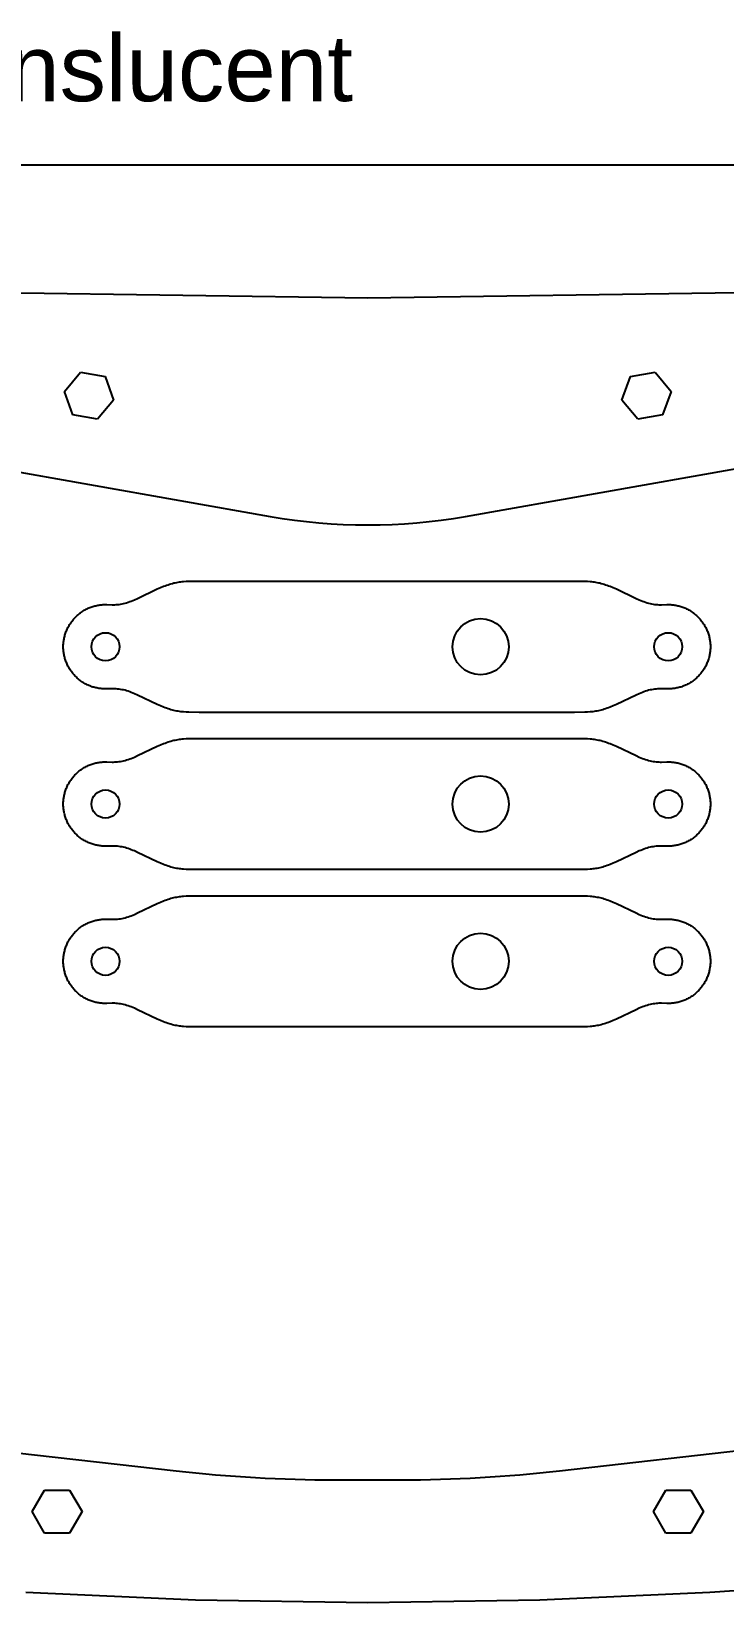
# Model space of a CAD drawing. Extents: x -770 to 754, y -86 to 233.
# Drawn here: x -43.6 to 30.2, y 65.2 to 232.8 of the extents above; entities that cross this region are included whole.
import ezdxf

# ---------------------------------------------------------------- set-up
doc = ezdxf.new("R2010")
doc.units = 0
for name, color, linetype in [('2D_ACR_PLOT$CUT1', 4, 'CONTINUOUS'), ('2D_ACR_PLOT$CUT2', 3, 'CONTINUOUS'), ('2D_ACR_PLOT$NOPRINT', 200, 'CONTINUOUS')]:
    doc.layers.add(name, color=color, linetype=linetype)
doc.styles.add('ARIAL_REGULAR', font='arial.ttf')

msp = doc.modelspace()

# ---------------------------------------------------------------- linework, layer by layer
at = {"layer": '2D_ACR_PLOT$CUT1'}
for p, q in [((-40.07, 194.38), (-38.36, 196.42)), ((-38.36, 196.42), (-35.74, 195.96)), ((20.29, 195.96), (22.91, 196.42)), ((22.91, 196.42), (24.62, 194.38)), ((-35.74, 195.96), (-34.83, 193.46)), ((19.38, 193.46), (20.29, 195.96)), ((-39.16, 191.88), (-40.07, 194.38)), ((-34.83, 193.46), (-36.54, 191.42)), ((21.09, 191.42), (19.38, 193.46)), ((24.62, 194.38), (23.71, 191.88)), ((-36.54, 191.42), (-39.16, 191.88)), ((23.71, 191.88), (21.09, 191.42)), ((-43.52, 74.87), (-42.18, 77.17)), ((-42.18, 77.17), (-39.52, 77.17)), ((-39.52, 77.17), (-38.19, 74.87)), ((22.74, 74.87), (24.07, 77.17)), ((24.07, 77.17), (26.74, 77.17)), ((26.74, 77.17), (28.07, 74.87)), ((-42.18, 72.56), (-43.52, 74.87)), ((-38.19, 74.87), (-39.52, 72.56)), ((24.07, 72.56), (22.74, 74.87)), ((28.07, 74.87), (26.74, 72.56)), ((-39.52, 72.56), (-42.18, 72.56)), ((26.74, 72.56), (24.07, 72.56))]:
    msp.add_line(p, q, dxfattribs=at)
for centre, radius in [((4.31, 167.14), 3), ((-35.69, 167.14), 1.5), ((24.31, 167.14), 1.5), ((4.31, 150.36), 3), ((-35.69, 150.36), 1.5), ((24.31, 150.36), 1.5), ((4.31, 133.58), 3), ((-35.69, 133.58), 1.5), ((24.31, 133.58), 1.5)]:
    msp.add_circle(centre, radius, dxfattribs=at)
at = {"layer": '2D_ACR_PLOT$CUT2'}
for p, q in [((-7.72, 204.33), (-47.22, 204.89)), ((31.77, 204.89), (-7.72, 204.33)), ((-47.07, 186.14), (-18.14, 181.04)), ((2.69, 181.04), (31.62, 186.14)), ((-32.26, 172.3), (-30.17, 173.3)), ((-30.17, 173.3), (-29.83, 173.45)), ((-29.83, 173.45), (-29.5, 173.59)), ((-29.5, 173.59), (-29.34, 173.65)), ((-29.34, 173.65), (-29.18, 173.71)), ((-29.18, 173.71), (-29.02, 173.76)), ((-29.02, 173.76), (-28.86, 173.81)), ((-28.86, 173.81), (-28.71, 173.86)), ((-28.71, 173.86), (-28.55, 173.9)), ((-28.55, 173.9), (-28.4, 173.94)), ((-28.4, 173.94), (-28.25, 173.97)), ((-28.25, 173.97), (-28.1, 174)), ((-28.1, 174), (-27.95, 174.03)), ((-27.95, 174.03), (-27.8, 174.05)), ((-27.8, 174.05), (-27.66, 174.07)), ((-27.66, 174.07), (-27.51, 174.09)), ((-27.51, 174.09), (-27.37, 174.1)), ((-27.37, 174.1), (-27.08, 174.12)), ((-27.08, 174.12), (-26.8, 174.13)), ((-26.8, 174.13), (-25.69, 174.14)), ((-25.69, 174.14), (14.31, 174.14)), ((14.31, 174.14), (15.42, 174.13)), ((15.42, 174.13), (15.7, 174.12)), ((15.7, 174.12), (15.99, 174.1)), ((15.99, 174.1), (16.13, 174.09)), ((16.13, 174.09), (16.28, 174.07)), ((16.28, 174.07), (16.42, 174.05)), ((16.42, 174.05), (16.57, 174.03)), ((16.57, 174.03), (16.72, 174)), ((16.72, 174), (16.87, 173.97)), ((16.87, 173.97), (17.02, 173.94)), ((17.02, 173.94), (17.17, 173.9)), ((17.17, 173.9), (17.33, 173.86)), ((17.33, 173.86), (17.48, 173.81)), ((17.48, 173.81), (17.64, 173.76)), ((17.64, 173.76), (17.8, 173.71)), ((17.8, 173.71), (17.96, 173.65)), ((17.96, 173.65), (18.12, 173.59)), ((18.12, 173.59), (18.45, 173.45)), ((18.45, 173.45), (18.79, 173.3)), ((18.79, 173.3), (20.88, 172.3)), ((-38.15, 170.91), (-38.06, 170.97)), ((-38.06, 170.97), (-37.96, 171.03)), ((-37.96, 171.03), (-37.86, 171.08)), ((-37.86, 171.08), (-37.76, 171.14)), ((-37.76, 171.14), (-37.66, 171.19)), ((-37.66, 171.19), (-37.55, 171.24)), ((-37.55, 171.24), (-37.45, 171.28)), ((-37.45, 171.28), (-37.35, 171.32)), ((-37.35, 171.32), (-37.24, 171.36)), ((-37.24, 171.36), (-37.14, 171.4)), ((-37.14, 171.4), (-37.03, 171.43)), ((-37.03, 171.43), (-36.93, 171.47)), ((-36.93, 171.47), (-36.82, 171.49)), ((-36.82, 171.49), (-36.72, 171.52)), ((-36.72, 171.52), (-36.61, 171.54)), ((-36.61, 171.54), (-36.51, 171.56)), ((-36.51, 171.56), (-36.4, 171.58)), ((-36.4, 171.58), (-36.3, 171.6)), ((-36.3, 171.6), (-36.2, 171.61)), ((-36.2, 171.61), (-36.09, 171.62)), ((-36.09, 171.62), (-35.99, 171.63)), ((-35.99, 171.63), (-35.89, 171.63)), ((-35.89, 171.63), (-35.79, 171.64)), ((-35.79, 171.64), (-35.69, 171.64)), ((-35.69, 171.64), (-35.55, 171.64)), ((-35.55, 171.64), (-34.99, 171.62)), ((-34.99, 171.62), (-34.84, 171.62)), ((-34.84, 171.62), (-34.7, 171.62)), ((-34.7, 171.62), (-34.55, 171.63)), ((-34.55, 171.63), (-34.4, 171.65)), ((-34.4, 171.65), (-34.25, 171.66)), ((-34.25, 171.66), (-34.09, 171.69)), ((-34.09, 171.69), (-33.93, 171.72)), ((-33.93, 171.72), (-33.77, 171.75)), ((-33.77, 171.75), (-33.61, 171.79)), ((-33.61, 171.79), (-33.45, 171.84)), ((-33.45, 171.84), (-33.28, 171.89)), ((-33.28, 171.89), (-33.11, 171.95)), ((-33.11, 171.95), (-32.95, 172.01)), ((-32.95, 172.01), (-32.77, 172.08)), ((-32.77, 172.08), (-32.6, 172.15)), ((-32.6, 172.15), (-32.26, 172.3)), ((20.88, 172.3), (21.22, 172.15)), ((21.22, 172.15), (21.39, 172.08)), ((21.39, 172.08), (21.57, 172.01)), ((21.57, 172.01), (21.73, 171.95)), ((21.73, 171.95), (21.9, 171.89)), ((21.9, 171.89), (22.07, 171.84)), ((22.07, 171.84), (22.23, 171.79)), ((22.23, 171.79), (22.39, 171.75)), ((22.39, 171.75), (22.55, 171.72)), ((22.55, 171.72), (22.71, 171.69)), ((22.71, 171.69), (22.87, 171.66)), ((22.87, 171.66), (23.02, 171.65)), ((23.02, 171.65), (23.17, 171.63)), ((23.17, 171.63), (23.32, 171.62)), ((23.32, 171.62), (23.46, 171.62)), ((23.46, 171.62), (23.61, 171.62)), ((23.61, 171.62), (24.17, 171.64)), ((24.17, 171.64), (24.31, 171.64)), ((24.31, 171.64), (24.41, 171.64)), ((24.41, 171.64), (24.51, 171.63)), ((24.51, 171.63), (24.61, 171.63)), ((24.61, 171.63), (24.71, 171.62)), ((24.71, 171.62), (24.82, 171.61)), ((24.82, 171.61), (24.92, 171.6)), ((24.92, 171.6), (25.02, 171.58)), ((25.02, 171.58), (25.13, 171.56)), ((25.13, 171.56), (25.23, 171.54)), ((25.23, 171.54), (25.34, 171.52)), ((25.34, 171.52), (25.44, 171.49)), ((25.44, 171.49), (25.55, 171.47)), ((25.55, 171.47), (25.65, 171.43)), ((25.65, 171.43), (25.76, 171.4)), ((25.76, 171.4), (25.86, 171.36)), ((25.86, 171.36), (25.97, 171.32)), ((25.97, 171.32), (26.07, 171.28)), ((26.07, 171.28), (26.17, 171.24)), ((26.17, 171.24), (26.28, 171.19)), ((26.28, 171.19), (26.38, 171.14)), ((26.38, 171.14), (26.48, 171.08)), ((26.48, 171.08), (26.58, 171.03)), ((26.58, 171.03), (26.68, 170.97)), ((26.68, 170.97), (26.77, 170.91)), ((-39.69, 169.21), (-39.63, 169.31)), ((-39.63, 169.31), (-39.58, 169.41)), ((-39.58, 169.41), (-39.52, 169.5)), ((-39.52, 169.5), (-39.46, 169.6)), ((-39.46, 169.6), (-39.39, 169.7)), ((-39.39, 169.7), (-39.33, 169.79)), ((-39.33, 169.79), (-39.26, 169.88)), ((-39.26, 169.88), (-39.18, 169.98)), ((-39.18, 169.98), (-39.11, 170.07)), ((-39.11, 170.07), (-39.03, 170.15)), ((-39.03, 170.15), (-38.95, 170.24)), ((-38.95, 170.24), (-38.87, 170.32)), ((-38.87, 170.32), (-38.79, 170.4)), ((-38.79, 170.4), (-38.7, 170.48)), ((-38.7, 170.48), (-38.62, 170.56)), ((-38.62, 170.56), (-38.53, 170.63)), ((-38.53, 170.63), (-38.44, 170.71)), ((-38.44, 170.71), (-38.34, 170.77)), ((-38.34, 170.77), (-38.25, 170.84)), ((-38.25, 170.84), (-38.15, 170.91)), ((26.77, 170.91), (26.87, 170.84)), ((26.87, 170.84), (26.96, 170.77)), ((26.96, 170.77), (27.06, 170.71)), ((27.06, 170.71), (27.15, 170.63)), ((27.15, 170.63), (27.24, 170.56)), ((27.24, 170.56), (27.32, 170.48)), ((27.32, 170.48), (27.41, 170.4)), ((27.41, 170.4), (27.49, 170.32)), ((27.49, 170.32), (27.57, 170.24)), ((27.57, 170.24), (27.65, 170.15)), ((27.65, 170.15), (27.73, 170.07)), ((27.73, 170.07), (27.8, 169.98)), ((27.8, 169.98), (27.88, 169.88)), ((27.88, 169.88), (27.95, 169.79)), ((27.95, 169.79), (28.01, 169.7)), ((28.01, 169.7), (28.08, 169.6)), ((28.08, 169.6), (28.14, 169.5)), ((28.14, 169.5), (28.2, 169.41)), ((28.2, 169.41), (28.25, 169.31)), ((28.25, 169.31), (28.31, 169.21)), ((-40.17, 167.54), (-40.16, 167.65)), ((-40.16, 167.65), (-40.15, 167.75)), ((-40.15, 167.75), (-40.13, 167.85)), ((-40.13, 167.85), (-40.11, 167.96)), ((-40.11, 167.96), (-40.09, 168.06)), ((-40.09, 168.06), (-40.07, 168.17)), ((-40.07, 168.17), (-40.04, 168.27)), ((-40.04, 168.27), (-40.02, 168.38)), ((-40.02, 168.38), (-39.98, 168.48)), ((-39.98, 168.48), (-39.95, 168.59)), ((-39.95, 168.59), (-39.91, 168.69)), ((-39.91, 168.69), (-39.87, 168.8)), ((-39.87, 168.8), (-39.83, 168.9)), ((-39.83, 168.9), (-39.79, 169)), ((-39.79, 169), (-39.74, 169.1)), ((-39.74, 169.1), (-39.69, 169.21)), ((28.31, 169.21), (28.36, 169.1)), ((28.36, 169.1), (28.41, 169)), ((28.41, 169), (28.45, 168.9)), ((28.45, 168.9), (28.49, 168.8)), ((28.49, 168.8), (28.53, 168.69)), ((28.53, 168.69), (28.57, 168.59)), ((28.57, 168.59), (28.6, 168.48)), ((28.6, 168.48), (28.64, 168.38)), ((28.64, 168.38), (28.67, 168.27)), ((28.67, 168.27), (28.69, 168.17)), ((28.69, 168.17), (28.71, 168.06)), ((28.71, 168.06), (28.73, 167.96)), ((28.73, 167.96), (28.75, 167.85)), ((28.75, 167.85), (28.77, 167.75)), ((28.77, 167.75), (28.78, 167.65)), ((28.78, 167.65), (28.79, 167.54)), ((-40.19, 167.34), (-40.18, 167.44)), ((-40.19, 167.24), (-40.19, 167.34)), ((-40.19, 167.14), (-40.19, 167.24)), ((-40.19, 167.04), (-40.19, 167.14)), ((-40.19, 166.94), (-40.19, 167.04)), ((-40.18, 166.84), (-40.19, 166.94)), ((-40.18, 167.44), (-40.17, 167.54)), ((-40.17, 166.74), (-40.18, 166.84)), ((-40.16, 166.63), (-40.17, 166.74)), ((-40.15, 166.53), (-40.16, 166.63)), ((-40.13, 166.42), (-40.15, 166.53)), ((-40.11, 166.32), (-40.13, 166.42)), ((-40.09, 166.22), (-40.11, 166.32)), ((-40.07, 166.11), (-40.09, 166.22)), ((-40.04, 166.01), (-40.07, 166.11)), ((-40.02, 165.9), (-40.04, 166.01)), ((28.67, 166.01), (28.64, 165.9)), ((28.69, 166.11), (28.67, 166.01)), ((28.71, 166.22), (28.69, 166.11)), ((28.73, 166.32), (28.71, 166.22)), ((28.75, 166.42), (28.73, 166.32)), ((28.77, 166.53), (28.75, 166.42)), ((28.78, 166.63), (28.77, 166.53)), ((28.79, 166.74), (28.78, 166.63)), ((28.79, 167.54), (28.8, 167.44)), ((28.8, 166.84), (28.79, 166.74)), ((28.8, 167.44), (28.81, 167.34)), ((28.81, 166.94), (28.8, 166.84)), ((28.81, 167.34), (28.81, 167.24)), ((28.81, 167.24), (28.81, 167.14)), ((28.81, 167.14), (28.81, 167.04)), ((28.81, 167.04), (28.81, 166.94)), ((-39.98, 165.8), (-40.02, 165.9)), ((-39.95, 165.69), (-39.98, 165.8)), ((-39.91, 165.59), (-39.95, 165.69)), ((-39.87, 165.48), (-39.91, 165.59)), ((-39.83, 165.38), (-39.87, 165.48)), ((-39.79, 165.28), (-39.83, 165.38)), ((-39.74, 165.17), (-39.79, 165.28)), ((-39.69, 165.07), (-39.74, 165.17)), ((-39.63, 164.97), (-39.69, 165.07)), ((-39.58, 164.87), (-39.63, 164.97)), ((-39.52, 164.77), (-39.58, 164.87)), ((-39.46, 164.68), (-39.52, 164.77)), ((-39.39, 164.58), (-39.46, 164.68)), ((-39.33, 164.49), (-39.39, 164.58)), ((-39.26, 164.39), (-39.33, 164.49)), ((-39.18, 164.3), (-39.26, 164.39)), ((-39.11, 164.21), (-39.18, 164.3)), ((27.8, 164.3), (27.73, 164.21)), ((27.88, 164.39), (27.8, 164.3)), ((27.95, 164.49), (27.88, 164.39)), ((28.01, 164.58), (27.95, 164.49)), ((28.08, 164.68), (28.01, 164.58)), ((28.14, 164.77), (28.08, 164.68)), ((28.2, 164.87), (28.14, 164.77)), ((28.25, 164.97), (28.2, 164.87)), ((28.31, 165.07), (28.25, 164.97)), ((28.36, 165.17), (28.31, 165.07)), ((28.41, 165.28), (28.36, 165.17)), ((28.45, 165.38), (28.41, 165.28)), ((28.49, 165.48), (28.45, 165.38)), ((28.53, 165.59), (28.49, 165.48)), ((28.57, 165.69), (28.53, 165.59)), ((28.6, 165.8), (28.57, 165.69)), ((28.64, 165.9), (28.6, 165.8)), ((-39.03, 164.13), (-39.11, 164.21)), ((-38.95, 164.04), (-39.03, 164.13)), ((-38.87, 163.96), (-38.95, 164.04)), ((-38.79, 163.88), (-38.87, 163.96)), ((-38.7, 163.8), (-38.79, 163.88)), ((-38.62, 163.72), (-38.7, 163.8)), ((-38.53, 163.65), (-38.62, 163.72)), ((-38.44, 163.57), (-38.53, 163.65)), ((-38.34, 163.5), (-38.44, 163.57)), ((-38.25, 163.44), (-38.34, 163.5)), ((-38.15, 163.37), (-38.25, 163.44)), ((-38.06, 163.31), (-38.15, 163.37)), ((-37.96, 163.25), (-38.06, 163.31)), ((-37.86, 163.2), (-37.96, 163.25)), ((-37.76, 163.14), (-37.86, 163.2)), ((-37.66, 163.09), (-37.76, 163.14)), ((-37.55, 163.04), (-37.66, 163.09)), ((-37.45, 163), (-37.55, 163.04)), ((-37.35, 162.96), (-37.45, 163)), ((-37.24, 162.92), (-37.35, 162.96)), ((-37.14, 162.88), (-37.24, 162.92)), ((-37.03, 162.84), (-37.14, 162.88)), ((-36.93, 162.81), (-37.03, 162.84)), ((-36.82, 162.78), (-36.93, 162.81)), ((-36.72, 162.76), (-36.82, 162.78)), ((-36.61, 162.74), (-36.72, 162.76)), ((-36.51, 162.71), (-36.61, 162.74)), ((-36.4, 162.7), (-36.51, 162.71)), ((-36.3, 162.68), (-36.4, 162.7)), ((-36.2, 162.67), (-36.3, 162.68)), ((-36.09, 162.66), (-36.2, 162.67)), ((-35.99, 162.65), (-36.09, 162.66)), ((-35.89, 162.64), (-35.99, 162.65)), ((-35.79, 162.64), (-35.89, 162.64)), ((-35.69, 162.64), (-35.79, 162.64)), ((-35.55, 162.64), (-35.69, 162.64)), ((-34.99, 162.66), (-35.55, 162.64)), ((-34.84, 162.66), (-34.99, 162.66)), ((-34.7, 162.65), (-34.84, 162.66)), ((-34.55, 162.65), (-34.7, 162.65)), ((-34.4, 162.63), (-34.55, 162.65)), ((-34.25, 162.62), (-34.4, 162.63)), ((-34.09, 162.59), (-34.25, 162.62)), ((-33.93, 162.56), (-34.09, 162.59)), ((22.71, 162.59), (22.55, 162.56)), ((22.87, 162.62), (22.71, 162.59)), ((23.02, 162.63), (22.87, 162.62)), ((23.17, 162.65), (23.02, 162.63)), ((23.32, 162.65), (23.17, 162.65)), ((23.46, 162.66), (23.32, 162.65)), ((23.61, 162.66), (23.46, 162.66)), ((24.17, 162.64), (23.61, 162.66)), ((24.31, 162.64), (24.17, 162.64)), ((24.41, 162.64), (24.31, 162.64)), ((24.51, 162.64), (24.41, 162.64)), ((24.61, 162.65), (24.51, 162.64)), ((24.71, 162.66), (24.61, 162.65)), ((24.82, 162.67), (24.71, 162.66)), ((24.92, 162.68), (24.82, 162.67)), ((25.02, 162.7), (24.92, 162.68)), ((25.13, 162.71), (25.02, 162.7)), ((25.23, 162.74), (25.13, 162.71)), ((25.34, 162.76), (25.23, 162.74)), ((25.44, 162.78), (25.34, 162.76)), ((25.55, 162.81), (25.44, 162.78)), ((25.65, 162.84), (25.55, 162.81)), ((25.76, 162.88), (25.65, 162.84)), ((25.86, 162.92), (25.76, 162.88)), ((25.97, 162.96), (25.86, 162.92)), ((26.07, 163), (25.97, 162.96)), ((26.17, 163.04), (26.07, 163)), ((26.28, 163.09), (26.17, 163.04)), ((26.38, 163.14), (26.28, 163.09)), ((26.48, 163.2), (26.38, 163.14)), ((26.58, 163.25), (26.48, 163.2)), ((26.68, 163.31), (26.58, 163.25)), ((26.77, 163.37), (26.68, 163.31)), ((26.87, 163.44), (26.77, 163.37)), ((26.96, 163.5), (26.87, 163.44)), ((27.06, 163.57), (26.96, 163.5)), ((27.15, 163.65), (27.06, 163.57)), ((27.24, 163.72), (27.15, 163.65)), ((27.32, 163.8), (27.24, 163.72)), ((27.41, 163.88), (27.32, 163.8)), ((27.49, 163.96), (27.41, 163.88)), ((27.57, 164.04), (27.49, 163.96)), ((27.65, 164.13), (27.57, 164.04)), ((27.73, 164.21), (27.65, 164.13)), ((-33.77, 162.53), (-33.93, 162.56)), ((-33.61, 162.49), (-33.77, 162.53)), ((-33.45, 162.44), (-33.61, 162.49)), ((-33.28, 162.39), (-33.45, 162.44)), ((-33.11, 162.33), (-33.28, 162.39)), ((-32.95, 162.27), (-33.11, 162.33)), ((-32.77, 162.2), (-32.95, 162.27)), ((-32.6, 162.13), (-32.77, 162.2)), ((-32.26, 161.98), (-32.6, 162.13)), ((-30.17, 160.98), (-32.26, 161.98)), ((-29.83, 160.83), (-30.17, 160.98)), ((18.79, 160.98), (18.45, 160.83)), ((20.88, 161.98), (18.79, 160.98)), ((21.22, 162.13), (20.88, 161.98)), ((21.39, 162.2), (21.22, 162.13)), ((21.57, 162.27), (21.39, 162.2)), ((21.73, 162.33), (21.57, 162.27)), ((21.9, 162.39), (21.73, 162.33)), ((22.07, 162.44), (21.9, 162.39)), ((22.23, 162.49), (22.07, 162.44)), ((22.39, 162.53), (22.23, 162.49)), ((22.55, 162.56), (22.39, 162.53)), ((-29.5, 160.69), (-29.83, 160.83)), ((-29.34, 160.63), (-29.5, 160.69)), ((-29.18, 160.57), (-29.34, 160.63)), ((-29.02, 160.52), (-29.18, 160.57)), ((-28.86, 160.47), (-29.02, 160.52)), ((-28.71, 160.42), (-28.86, 160.47)), ((-28.55, 160.38), (-28.71, 160.42)), ((-28.4, 160.34), (-28.55, 160.38)), ((-28.25, 160.31), (-28.4, 160.34)), ((-28.1, 160.28), (-28.25, 160.31)), ((-27.95, 160.25), (-28.1, 160.28)), ((-27.8, 160.23), (-27.95, 160.25)), ((-27.66, 160.21), (-27.8, 160.23)), ((-27.51, 160.19), (-27.66, 160.21)), ((-27.37, 160.18), (-27.51, 160.19)), ((-27.08, 160.16), (-27.37, 160.18)), ((-26.8, 160.15), (-27.08, 160.16)), ((-25.69, 160.14), (-26.8, 160.15)), ((14.31, 160.14), (-25.69, 160.14)), ((15.42, 160.15), (14.31, 160.14)), ((15.7, 160.16), (15.42, 160.15)), ((15.99, 160.18), (15.7, 160.16)), ((16.13, 160.19), (15.99, 160.18)), ((16.28, 160.21), (16.13, 160.19)), ((16.42, 160.23), (16.28, 160.21)), ((16.57, 160.25), (16.42, 160.23)), ((16.72, 160.28), (16.57, 160.25)), ((16.87, 160.31), (16.72, 160.28)), ((17.02, 160.34), (16.87, 160.31)), ((17.17, 160.38), (17.02, 160.34)), ((17.33, 160.42), (17.17, 160.38)), ((17.48, 160.47), (17.33, 160.42)), ((17.64, 160.52), (17.48, 160.47)), ((17.8, 160.57), (17.64, 160.52)), ((17.96, 160.63), (17.8, 160.57)), ((18.12, 160.69), (17.96, 160.63)), ((18.45, 160.83), (18.12, 160.69)), ((-32.26, 155.52), (-30.17, 156.52)), ((-30.17, 156.52), (-29.83, 156.67)), ((-29.83, 156.67), (-29.5, 156.81)), ((-29.5, 156.81), (-29.34, 156.87)), ((-29.34, 156.87), (-29.18, 156.93)), ((-29.18, 156.93), (-29.02, 156.98)), ((-29.02, 156.98), (-28.86, 157.03)), ((-28.86, 157.03), (-28.71, 157.08)), ((-28.71, 157.08), (-28.55, 157.12)), ((-28.55, 157.12), (-28.4, 157.16)), ((-28.4, 157.16), (-28.25, 157.19)), ((-28.25, 157.19), (-28.1, 157.22)), ((-28.1, 157.22), (-27.95, 157.25)), ((-27.95, 157.25), (-27.8, 157.27)), ((-27.8, 157.27), (-27.66, 157.29)), ((-27.66, 157.29), (-27.51, 157.31)), ((-27.51, 157.31), (-27.37, 157.32)), ((-27.37, 157.32), (-27.08, 157.34)), ((-27.08, 157.34), (-26.8, 157.35)), ((-26.8, 157.35), (-25.69, 157.36)), ((-25.69, 157.36), (14.31, 157.36)), ((14.31, 157.36), (15.42, 157.35)), ((15.42, 157.35), (15.7, 157.34)), ((15.7, 157.34), (15.99, 157.32)), ((15.99, 157.32), (16.13, 157.31)), ((16.13, 157.31), (16.28, 157.29)), ((16.28, 157.29), (16.42, 157.27)), ((16.42, 157.27), (16.57, 157.25)), ((16.57, 157.25), (16.72, 157.22)), ((16.72, 157.22), (16.87, 157.19)), ((16.87, 157.19), (17.02, 157.16)), ((17.02, 157.16), (17.17, 157.12)), ((17.17, 157.12), (17.33, 157.08)), ((17.33, 157.08), (17.48, 157.03)), ((17.48, 157.03), (17.64, 156.98)), ((17.64, 156.98), (17.8, 156.93)), ((17.8, 156.93), (17.96, 156.87)), ((17.96, 156.87), (18.12, 156.81)), ((18.12, 156.81), (18.45, 156.67)), ((18.45, 156.67), (18.79, 156.52)), ((18.79, 156.52), (20.88, 155.52)), ((-38.06, 154.19), (-37.96, 154.25)), ((-37.96, 154.25), (-37.86, 154.3)), ((-37.86, 154.3), (-37.76, 154.36)), ((-37.76, 154.36), (-37.66, 154.41)), ((-37.66, 154.41), (-37.55, 154.46)), ((-37.55, 154.46), (-37.45, 154.5)), ((-37.45, 154.5), (-37.35, 154.54)), ((-37.35, 154.54), (-37.24, 154.58)), ((-37.24, 154.58), (-37.14, 154.62)), ((-37.14, 154.62), (-37.03, 154.65)), ((-37.03, 154.65), (-36.93, 154.69)), ((-36.93, 154.69), (-36.82, 154.71)), ((-36.82, 154.71), (-36.72, 154.74)), ((-36.72, 154.74), (-36.61, 154.76)), ((-36.61, 154.76), (-36.51, 154.78)), ((-36.51, 154.78), (-36.4, 154.8)), ((-36.4, 154.8), (-36.3, 154.82)), ((-36.3, 154.82), (-36.2, 154.83)), ((-36.2, 154.83), (-36.09, 154.84)), ((-36.09, 154.84), (-35.99, 154.85)), ((-35.99, 154.85), (-35.89, 154.86)), ((-35.89, 154.86), (-35.79, 154.86)), ((-35.79, 154.86), (-35.69, 154.86)), ((-35.69, 154.86), (-35.55, 154.86)), ((-35.55, 154.86), (-34.99, 154.84)), ((-34.99, 154.84), (-34.84, 154.84)), ((-34.84, 154.84), (-34.7, 154.85)), ((-34.7, 154.85), (-34.55, 154.85)), ((-34.55, 154.85), (-34.4, 154.87)), ((-34.4, 154.87), (-34.25, 154.88)), ((-34.25, 154.88), (-34.09, 154.91)), ((-34.09, 154.91), (-33.93, 154.94)), ((-33.93, 154.94), (-33.77, 154.97)), ((-33.77, 154.97), (-33.61, 155.01)), ((-33.61, 155.01), (-33.45, 155.06)), ((-33.45, 155.06), (-33.28, 155.11)), ((-33.28, 155.11), (-33.11, 155.17)), ((-33.11, 155.17), (-32.95, 155.23)), ((-32.95, 155.23), (-32.77, 155.3)), ((-32.77, 155.3), (-32.6, 155.37)), ((-32.6, 155.37), (-32.26, 155.52)), ((20.88, 155.52), (21.22, 155.37)), ((21.22, 155.37), (21.39, 155.3)), ((21.39, 155.3), (21.57, 155.23)), ((21.57, 155.23), (21.73, 155.17)), ((21.73, 155.17), (21.9, 155.11)), ((21.9, 155.11), (22.07, 155.06)), ((22.07, 155.06), (22.23, 155.01)), ((22.23, 155.01), (22.39, 154.97)), ((22.39, 154.97), (22.55, 154.94)), ((22.55, 154.94), (22.71, 154.91)), ((22.71, 154.91), (22.87, 154.88)), ((22.87, 154.88), (23.02, 154.87)), ((23.02, 154.87), (23.17, 154.85)), ((23.17, 154.85), (23.32, 154.85)), ((23.32, 154.85), (23.46, 154.84)), ((23.46, 154.84), (23.61, 154.84)), ((23.61, 154.84), (24.17, 154.86)), ((24.17, 154.86), (24.31, 154.86)), ((24.31, 154.86), (24.41, 154.86)), ((24.41, 154.86), (24.51, 154.86)), ((24.51, 154.86), (24.61, 154.85)), ((24.61, 154.85), (24.71, 154.84)), ((24.71, 154.84), (24.82, 154.83)), ((24.82, 154.83), (24.92, 154.82)), ((24.92, 154.82), (25.02, 154.8)), ((25.02, 154.8), (25.13, 154.78)), ((25.13, 154.78), (25.23, 154.76)), ((25.23, 154.76), (25.34, 154.74)), ((25.34, 154.74), (25.44, 154.71)), ((25.44, 154.71), (25.55, 154.69)), ((25.55, 154.69), (25.65, 154.65)), ((25.65, 154.65), (25.76, 154.62)), ((25.76, 154.62), (25.86, 154.58)), ((25.86, 154.58), (25.97, 154.54)), ((25.97, 154.54), (26.07, 154.5)), ((26.07, 154.5), (26.17, 154.46)), ((26.17, 154.46), (26.28, 154.41)), ((26.28, 154.41), (26.38, 154.36)), ((26.38, 154.36), (26.48, 154.3)), ((26.48, 154.3), (26.58, 154.25)), ((26.58, 154.25), (26.68, 154.19)), ((-39.69, 152.43), (-39.63, 152.53)), ((-39.63, 152.53), (-39.58, 152.63)), ((-39.58, 152.63), (-39.52, 152.73)), ((-39.52, 152.73), (-39.46, 152.82)), ((-39.46, 152.82), (-39.39, 152.92)), ((-39.39, 152.92), (-39.33, 153.01)), ((-39.33, 153.01), (-39.26, 153.11)), ((-39.26, 153.11), (-39.18, 153.2)), ((-39.18, 153.2), (-39.11, 153.29)), ((-39.11, 153.29), (-39.03, 153.37)), ((-39.03, 153.37), (-38.95, 153.46)), ((-38.95, 153.46), (-38.87, 153.54)), ((-38.87, 153.54), (-38.79, 153.62)), ((-38.79, 153.62), (-38.7, 153.7)), ((-38.7, 153.7), (-38.62, 153.78)), ((-38.62, 153.78), (-38.53, 153.85)), ((-38.53, 153.85), (-38.44, 153.93)), ((-38.44, 153.93), (-38.34, 154)), ((-38.34, 154), (-38.25, 154.06)), ((-38.25, 154.06), (-38.15, 154.13)), ((-38.15, 154.13), (-38.06, 154.19)), ((26.68, 154.19), (26.77, 154.13)), ((26.77, 154.13), (26.87, 154.06)), ((26.87, 154.06), (26.96, 154)), ((26.96, 154), (27.06, 153.93)), ((27.06, 153.93), (27.15, 153.85)), ((27.15, 153.85), (27.24, 153.78)), ((27.24, 153.78), (27.32, 153.7)), ((27.32, 153.7), (27.41, 153.62)), ((27.41, 153.62), (27.49, 153.54)), ((27.49, 153.54), (27.57, 153.46)), ((27.57, 153.46), (27.65, 153.37)), ((27.65, 153.37), (27.73, 153.29)), ((27.73, 153.29), (27.8, 153.2)), ((27.8, 153.2), (27.88, 153.11)), ((27.88, 153.11), (27.95, 153.01)), ((27.95, 153.01), (28.01, 152.92)), ((28.01, 152.92), (28.08, 152.82)), ((28.08, 152.82), (28.14, 152.73)), ((28.14, 152.73), (28.2, 152.63)), ((28.2, 152.63), (28.25, 152.53)), ((28.25, 152.53), (28.31, 152.43)), ((-40.17, 150.76), (-40.16, 150.87)), ((-40.16, 150.87), (-40.15, 150.97)), ((-40.15, 150.97), (-40.13, 151.07)), ((-40.13, 151.07), (-40.11, 151.18)), ((-40.11, 151.18), (-40.09, 151.28)), ((-40.09, 151.28), (-40.07, 151.39)), ((-40.07, 151.39), (-40.04, 151.49)), ((-40.04, 151.49), (-40.02, 151.6)), ((-40.02, 151.6), (-39.98, 151.7)), ((-39.98, 151.7), (-39.95, 151.81)), ((-39.95, 151.81), (-39.91, 151.91)), ((-39.91, 151.91), (-39.87, 152.02)), ((-39.87, 152.02), (-39.83, 152.12)), ((-39.83, 152.12), (-39.79, 152.22)), ((-39.79, 152.22), (-39.74, 152.33)), ((-39.74, 152.33), (-39.69, 152.43)), ((28.31, 152.43), (28.36, 152.33)), ((28.36, 152.33), (28.41, 152.22)), ((28.41, 152.22), (28.45, 152.12)), ((28.45, 152.12), (28.49, 152.02)), ((28.49, 152.02), (28.53, 151.91)), ((28.53, 151.91), (28.57, 151.81)), ((28.57, 151.81), (28.6, 151.7)), ((28.6, 151.7), (28.64, 151.6)), ((28.64, 151.6), (28.67, 151.49)), ((28.67, 151.49), (28.69, 151.39)), ((28.69, 151.39), (28.71, 151.28)), ((28.71, 151.28), (28.73, 151.18)), ((28.73, 151.18), (28.75, 151.07)), ((28.75, 151.07), (28.77, 150.97)), ((28.77, 150.97), (28.78, 150.87)), ((28.78, 150.87), (28.79, 150.76)), ((-40.19, 150.56), (-40.18, 150.66)), ((-40.19, 150.46), (-40.19, 150.56)), ((-40.19, 150.36), (-40.19, 150.46)), ((-40.19, 150.26), (-40.19, 150.36)), ((-40.19, 150.16), (-40.19, 150.26)), ((-40.18, 150.06), (-40.19, 150.16)), ((-40.18, 150.66), (-40.17, 150.76)), ((-40.17, 149.96), (-40.18, 150.06)), ((-40.16, 149.85), (-40.17, 149.96)), ((-40.15, 149.75), (-40.16, 149.85)), ((-40.13, 149.65), (-40.15, 149.75)), ((-40.11, 149.54), (-40.13, 149.65)), ((-40.09, 149.44), (-40.11, 149.54)), ((-40.07, 149.33), (-40.09, 149.44)), ((-40.04, 149.23), (-40.07, 149.33)), ((-40.02, 149.12), (-40.04, 149.23)), ((28.67, 149.23), (28.64, 149.12)), ((28.69, 149.33), (28.67, 149.23)), ((28.71, 149.44), (28.69, 149.33)), ((28.73, 149.54), (28.71, 149.44)), ((28.75, 149.65), (28.73, 149.54)), ((28.77, 149.75), (28.75, 149.65)), ((28.78, 149.85), (28.77, 149.75)), ((28.79, 149.96), (28.78, 149.85)), ((28.79, 150.76), (28.8, 150.66)), ((28.8, 150.06), (28.79, 149.96)), ((28.8, 150.66), (28.81, 150.56)), ((28.81, 150.16), (28.8, 150.06)), ((28.81, 150.56), (28.81, 150.46)), ((28.81, 150.46), (28.81, 150.36)), ((28.81, 150.36), (28.81, 150.26)), ((28.81, 150.26), (28.81, 150.16)), ((-39.98, 149.02), (-40.02, 149.12)), ((-39.95, 148.91), (-39.98, 149.02)), ((-39.91, 148.81), (-39.95, 148.91)), ((-39.87, 148.7), (-39.91, 148.81)), ((-39.83, 148.6), (-39.87, 148.7)), ((-39.79, 148.5), (-39.83, 148.6)), ((-39.74, 148.39), (-39.79, 148.5)), ((-39.69, 148.29), (-39.74, 148.39)), ((-39.63, 148.19), (-39.69, 148.29)), ((-39.58, 148.09), (-39.63, 148.19)), ((-39.52, 147.99), (-39.58, 148.09)), ((-39.46, 147.9), (-39.52, 147.99)), ((-39.39, 147.8), (-39.46, 147.9)), ((-39.33, 147.71), (-39.39, 147.8)), ((-39.26, 147.61), (-39.33, 147.71)), ((-39.18, 147.52), (-39.26, 147.61)), ((-39.11, 147.43), (-39.18, 147.52)), ((27.8, 147.52), (27.73, 147.43)), ((27.88, 147.61), (27.8, 147.52)), ((27.95, 147.71), (27.88, 147.61)), ((28.01, 147.8), (27.95, 147.71)), ((28.08, 147.9), (28.01, 147.8)), ((28.14, 147.99), (28.08, 147.9)), ((28.2, 148.09), (28.14, 147.99)), ((28.25, 148.19), (28.2, 148.09)), ((28.31, 148.29), (28.25, 148.19)), ((28.36, 148.39), (28.31, 148.29)), ((28.41, 148.5), (28.36, 148.39)), ((28.45, 148.6), (28.41, 148.5)), ((28.49, 148.7), (28.45, 148.6)), ((28.53, 148.81), (28.49, 148.7)), ((28.57, 148.91), (28.53, 148.81)), ((28.6, 149.02), (28.57, 148.91)), ((28.64, 149.12), (28.6, 149.02)), ((-39.03, 147.35), (-39.11, 147.43)), ((-38.95, 147.26), (-39.03, 147.35)), ((-38.87, 147.18), (-38.95, 147.26)), ((-38.79, 147.1), (-38.87, 147.18)), ((-38.7, 147.02), (-38.79, 147.1)), ((-38.62, 146.94), (-38.7, 147.02)), ((-38.53, 146.87), (-38.62, 146.94)), ((-38.44, 146.79), (-38.53, 146.87)), ((-38.34, 146.72), (-38.44, 146.79)), ((-38.25, 146.66), (-38.34, 146.72)), ((-38.15, 146.59), (-38.25, 146.66)), ((-38.06, 146.53), (-38.15, 146.59)), ((-37.96, 146.47), (-38.06, 146.53)), ((-37.86, 146.42), (-37.96, 146.47)), ((-37.76, 146.36), (-37.86, 146.42)), ((-37.66, 146.31), (-37.76, 146.36)), ((-37.55, 146.26), (-37.66, 146.31)), ((-37.45, 146.22), (-37.55, 146.26)), ((-37.35, 146.18), (-37.45, 146.22)), ((-37.24, 146.14), (-37.35, 146.18)), ((-37.14, 146.1), (-37.24, 146.14)), ((-37.03, 146.07), (-37.14, 146.1)), ((-36.93, 146.03), (-37.03, 146.07)), ((-36.82, 146.01), (-36.93, 146.03)), ((-36.72, 145.98), (-36.82, 146.01)), ((-36.61, 145.96), (-36.72, 145.98)), ((-36.51, 145.94), (-36.61, 145.96)), ((-36.4, 145.92), (-36.51, 145.94)), ((-36.3, 145.9), (-36.4, 145.92)), ((-36.2, 145.89), (-36.3, 145.9)), ((-36.09, 145.88), (-36.2, 145.89)), ((-35.99, 145.87), (-36.09, 145.88)), ((-35.89, 145.86), (-35.99, 145.87)), ((-35.79, 145.86), (-35.89, 145.86)), ((-35.69, 145.86), (-35.79, 145.86)), ((-35.55, 145.86), (-35.69, 145.86)), ((-34.99, 145.88), (-35.55, 145.86)), ((-34.84, 145.88), (-34.99, 145.88)), ((-34.7, 145.87), (-34.84, 145.88)), ((-34.55, 145.87), (-34.7, 145.87)), ((-34.4, 145.85), (-34.55, 145.87)), ((-34.25, 145.84), (-34.4, 145.85)), ((-34.09, 145.81), (-34.25, 145.84)), ((22.87, 145.84), (22.71, 145.81)), ((23.02, 145.85), (22.87, 145.84)), ((23.17, 145.87), (23.02, 145.85)), ((23.32, 145.87), (23.17, 145.87)), ((23.46, 145.88), (23.32, 145.87)), ((23.61, 145.88), (23.46, 145.88)), ((24.17, 145.86), (23.61, 145.88)), ((24.31, 145.86), (24.17, 145.86)), ((24.41, 145.86), (24.31, 145.86)), ((24.51, 145.86), (24.41, 145.86)), ((24.61, 145.87), (24.51, 145.86)), ((24.71, 145.88), (24.61, 145.87)), ((24.82, 145.89), (24.71, 145.88)), ((24.92, 145.9), (24.82, 145.89)), ((25.02, 145.92), (24.92, 145.9)), ((25.13, 145.94), (25.02, 145.92)), ((25.23, 145.96), (25.13, 145.94)), ((25.34, 145.98), (25.23, 145.96)), ((25.44, 146.01), (25.34, 145.98)), ((25.55, 146.03), (25.44, 146.01)), ((25.65, 146.07), (25.55, 146.03)), ((25.76, 146.1), (25.65, 146.07)), ((25.86, 146.14), (25.76, 146.1)), ((25.97, 146.18), (25.86, 146.14)), ((26.07, 146.22), (25.97, 146.18)), ((26.17, 146.26), (26.07, 146.22)), ((26.28, 146.31), (26.17, 146.26)), ((26.38, 146.36), (26.28, 146.31)), ((26.48, 146.42), (26.38, 146.36)), ((26.58, 146.47), (26.48, 146.42)), ((26.68, 146.53), (26.58, 146.47)), ((26.77, 146.59), (26.68, 146.53)), ((26.87, 146.66), (26.77, 146.59)), ((26.96, 146.72), (26.87, 146.66)), ((27.06, 146.79), (26.96, 146.72)), ((27.15, 146.87), (27.06, 146.79)), ((27.24, 146.94), (27.15, 146.87)), ((27.32, 147.02), (27.24, 146.94)), ((27.41, 147.1), (27.32, 147.02)), ((27.49, 147.18), (27.41, 147.1)), ((27.57, 147.26), (27.49, 147.18)), ((27.65, 147.35), (27.57, 147.26)), ((27.73, 147.43), (27.65, 147.35)), ((-33.93, 145.78), (-34.09, 145.81)), ((-33.77, 145.75), (-33.93, 145.78)), ((-33.61, 145.71), (-33.77, 145.75)), ((-33.45, 145.66), (-33.61, 145.71)), ((-33.28, 145.61), (-33.45, 145.66)), ((-33.11, 145.55), (-33.28, 145.61)), ((-32.95, 145.49), (-33.11, 145.55)), ((-32.77, 145.42), (-32.95, 145.49)), ((-32.6, 145.35), (-32.77, 145.42)), ((-32.26, 145.2), (-32.6, 145.35)), ((-30.17, 144.2), (-32.26, 145.2)), ((-29.83, 144.05), (-30.17, 144.2)), ((18.79, 144.2), (18.45, 144.05)), ((20.88, 145.2), (18.79, 144.2)), ((21.22, 145.35), (20.88, 145.2)), ((21.39, 145.42), (21.22, 145.35)), ((21.57, 145.49), (21.39, 145.42)), ((21.73, 145.55), (21.57, 145.49)), ((21.9, 145.61), (21.73, 145.55)), ((22.07, 145.66), (21.9, 145.61)), ((22.23, 145.71), (22.07, 145.66)), ((22.39, 145.75), (22.23, 145.71)), ((22.55, 145.78), (22.39, 145.75)), ((22.71, 145.81), (22.55, 145.78)), ((-29.5, 143.91), (-29.83, 144.05)), ((-29.34, 143.85), (-29.5, 143.91)), ((-29.18, 143.79), (-29.34, 143.85)), ((-29.02, 143.74), (-29.18, 143.79)), ((-28.86, 143.69), (-29.02, 143.74)), ((-28.71, 143.64), (-28.86, 143.69)), ((-28.55, 143.6), (-28.71, 143.64)), ((-28.4, 143.56), (-28.55, 143.6)), ((-28.25, 143.53), (-28.4, 143.56)), ((-28.1, 143.5), (-28.25, 143.53)), ((-27.95, 143.47), (-28.1, 143.5)), ((-27.8, 143.45), (-27.95, 143.47)), ((-27.66, 143.43), (-27.8, 143.45)), ((-27.51, 143.41), (-27.66, 143.43)), ((-27.37, 143.4), (-27.51, 143.41)), ((-27.08, 143.38), (-27.37, 143.4)), ((-26.8, 143.37), (-27.08, 143.38)), ((-25.69, 143.36), (-26.8, 143.37)), ((14.31, 143.36), (-25.69, 143.36)), ((15.42, 143.37), (14.31, 143.36)), ((15.7, 143.38), (15.42, 143.37)), ((15.99, 143.4), (15.7, 143.38)), ((16.13, 143.41), (15.99, 143.4)), ((16.28, 143.43), (16.13, 143.41)), ((16.42, 143.45), (16.28, 143.43)), ((16.57, 143.47), (16.42, 143.45)), ((16.72, 143.5), (16.57, 143.47)), ((16.87, 143.53), (16.72, 143.5)), ((17.02, 143.56), (16.87, 143.53)), ((17.17, 143.6), (17.02, 143.56)), ((17.33, 143.64), (17.17, 143.6)), ((17.48, 143.69), (17.33, 143.64)), ((17.64, 143.74), (17.48, 143.69)), ((17.8, 143.79), (17.64, 143.74)), ((17.96, 143.85), (17.8, 143.79)), ((18.12, 143.91), (17.96, 143.85)), ((18.45, 144.05), (18.12, 143.91)), ((-32.26, 138.74), (-30.17, 139.74)), ((-30.17, 139.74), (-29.83, 139.89)), ((-29.83, 139.89), (-29.5, 140.03)), ((-29.5, 140.03), (-29.34, 140.09)), ((-29.34, 140.09), (-29.18, 140.15)), ((-29.18, 140.15), (-29.02, 140.2)), ((-29.02, 140.2), (-28.86, 140.25)), ((-28.86, 140.25), (-28.71, 140.3)), ((-28.71, 140.3), (-28.55, 140.34)), ((-28.55, 140.34), (-28.4, 140.38)), ((-28.4, 140.38), (-28.25, 140.41)), ((-28.25, 140.41), (-28.1, 140.44)), ((-28.1, 140.44), (-27.95, 140.47)), ((-27.95, 140.47), (-27.8, 140.49)), ((-27.8, 140.49), (-27.66, 140.51)), ((-27.66, 140.51), (-27.51, 140.53)), ((-27.51, 140.53), (-27.37, 140.54)), ((-27.37, 140.54), (-27.08, 140.56)), ((-27.08, 140.56), (-26.8, 140.57)), ((-26.8, 140.57), (-25.69, 140.58)), ((-25.69, 140.58), (14.31, 140.58)), ((14.31, 140.58), (15.42, 140.57)), ((15.42, 140.57), (15.7, 140.56)), ((15.7, 140.56), (15.99, 140.54)), ((15.99, 140.54), (16.13, 140.53)), ((16.13, 140.53), (16.28, 140.51)), ((16.28, 140.51), (16.42, 140.49)), ((16.42, 140.49), (16.57, 140.47)), ((16.57, 140.47), (16.72, 140.44)), ((16.72, 140.44), (16.87, 140.41)), ((16.87, 140.41), (17.02, 140.38)), ((17.02, 140.38), (17.17, 140.34)), ((17.17, 140.34), (17.33, 140.3)), ((17.33, 140.3), (17.48, 140.25)), ((17.48, 140.25), (17.64, 140.2)), ((17.64, 140.2), (17.8, 140.15)), ((17.8, 140.15), (17.96, 140.09)), ((17.96, 140.09), (18.12, 140.03)), ((18.12, 140.03), (18.45, 139.89)), ((18.45, 139.89), (18.79, 139.74)), ((18.79, 139.74), (20.88, 138.74)), ((-38.06, 137.41), (-37.96, 137.47)), ((-37.96, 137.47), (-37.86, 137.52)), ((-37.86, 137.52), (-37.76, 137.58)), ((-37.76, 137.58), (-37.66, 137.63)), ((-37.66, 137.63), (-37.55, 137.68)), ((-37.55, 137.68), (-37.45, 137.72)), ((-37.45, 137.72), (-37.35, 137.76)), ((-37.35, 137.76), (-37.24, 137.8)), ((-37.24, 137.8), (-37.14, 137.84)), ((-37.14, 137.84), (-37.03, 137.88)), ((-37.03, 137.88), (-36.93, 137.91)), ((-36.93, 137.91), (-36.82, 137.94)), ((-36.82, 137.94), (-36.72, 137.96)), ((-36.72, 137.96), (-36.61, 137.98)), ((-36.61, 137.98), (-36.51, 138.01)), ((-36.51, 138.01), (-36.4, 138.02)), ((-36.4, 138.02), (-36.3, 138.04)), ((-36.3, 138.04), (-36.2, 138.05)), ((-36.2, 138.05), (-36.09, 138.06)), ((-36.09, 138.06), (-35.99, 138.07)), ((-35.99, 138.07), (-35.89, 138.08)), ((-35.89, 138.08), (-35.79, 138.08)), ((-35.79, 138.08), (-35.69, 138.08)), ((-35.69, 138.08), (-35.55, 138.08)), ((-35.55, 138.08), (-34.99, 138.06)), ((-34.99, 138.06), (-34.84, 138.06)), ((-34.84, 138.06), (-34.7, 138.07)), ((-34.7, 138.07), (-34.55, 138.07)), ((-34.55, 138.07), (-34.4, 138.09)), ((-34.4, 138.09), (-34.25, 138.1)), ((-34.25, 138.1), (-34.09, 138.13)), ((-34.09, 138.13), (-33.93, 138.16)), ((-33.93, 138.16), (-33.77, 138.19)), ((-33.77, 138.19), (-33.61, 138.23)), ((-33.61, 138.23), (-33.45, 138.28)), ((-33.45, 138.28), (-33.28, 138.33)), ((-33.28, 138.33), (-33.11, 138.39)), ((-33.11, 138.39), (-32.95, 138.45)), ((-32.95, 138.45), (-32.77, 138.52)), ((-32.77, 138.52), (-32.6, 138.59)), ((-32.6, 138.59), (-32.26, 138.74)), ((20.88, 138.74), (21.22, 138.59)), ((21.22, 138.59), (21.39, 138.52)), ((21.39, 138.52), (21.57, 138.45)), ((21.57, 138.45), (21.73, 138.39)), ((21.73, 138.39), (21.9, 138.33)), ((21.9, 138.33), (22.07, 138.28)), ((22.07, 138.28), (22.23, 138.23)), ((22.23, 138.23), (22.39, 138.19)), ((22.39, 138.19), (22.55, 138.16)), ((22.55, 138.16), (22.71, 138.13)), ((22.71, 138.13), (22.87, 138.1)), ((22.87, 138.1), (23.02, 138.09)), ((23.02, 138.09), (23.17, 138.07)), ((23.17, 138.07), (23.32, 138.07)), ((23.32, 138.07), (23.46, 138.06)), ((23.46, 138.06), (23.61, 138.06)), ((23.61, 138.06), (24.17, 138.08)), ((24.17, 138.08), (24.31, 138.08)), ((24.31, 138.08), (24.41, 138.08)), ((24.41, 138.08), (24.51, 138.08)), ((24.51, 138.08), (24.61, 138.07)), ((24.61, 138.07), (24.71, 138.06)), ((24.71, 138.06), (24.82, 138.05)), ((24.82, 138.05), (24.92, 138.04)), ((24.92, 138.04), (25.02, 138.02)), ((25.02, 138.02), (25.13, 138.01)), ((25.13, 138.01), (25.23, 137.98)), ((25.23, 137.98), (25.34, 137.96)), ((25.34, 137.96), (25.44, 137.94)), ((25.44, 137.94), (25.55, 137.91)), ((25.55, 137.91), (25.65, 137.88)), ((25.65, 137.88), (25.76, 137.84)), ((25.76, 137.84), (25.86, 137.8)), ((25.86, 137.8), (25.97, 137.76)), ((25.97, 137.76), (26.07, 137.72)), ((26.07, 137.72), (26.17, 137.68)), ((26.17, 137.68), (26.28, 137.63)), ((26.28, 137.63), (26.38, 137.58)), ((26.38, 137.58), (26.48, 137.52)), ((26.48, 137.52), (26.58, 137.47)), ((26.58, 137.47), (26.68, 137.41)), ((-39.63, 135.75), (-39.58, 135.85)), ((-39.58, 135.85), (-39.52, 135.95)), ((-39.52, 135.95), (-39.46, 136.04)), ((-39.46, 136.04), (-39.39, 136.14)), ((-39.39, 136.14), (-39.33, 136.23)), ((-39.33, 136.23), (-39.26, 136.33)), ((-39.26, 136.33), (-39.18, 136.42)), ((-39.18, 136.42), (-39.11, 136.51)), ((-39.11, 136.51), (-39.03, 136.59)), ((-39.03, 136.59), (-38.95, 136.68)), ((-38.95, 136.68), (-38.87, 136.76)), ((-38.87, 136.76), (-38.79, 136.84)), ((-38.79, 136.84), (-38.7, 136.92)), ((-38.7, 136.92), (-38.62, 137)), ((-38.62, 137), (-38.53, 137.07)), ((-38.53, 137.07), (-38.44, 137.15)), ((-38.44, 137.15), (-38.34, 137.22)), ((-38.34, 137.22), (-38.25, 137.28)), ((-38.25, 137.28), (-38.15, 137.35)), ((-38.15, 137.35), (-38.06, 137.41)), ((26.68, 137.41), (26.77, 137.35)), ((26.77, 137.35), (26.87, 137.28)), ((26.87, 137.28), (26.96, 137.22)), ((26.96, 137.22), (27.06, 137.15)), ((27.06, 137.15), (27.15, 137.07)), ((27.15, 137.07), (27.24, 137)), ((27.24, 137), (27.32, 136.92)), ((27.32, 136.92), (27.41, 136.84)), ((27.41, 136.84), (27.49, 136.76)), ((27.49, 136.76), (27.57, 136.68)), ((27.57, 136.68), (27.65, 136.59)), ((27.65, 136.59), (27.73, 136.51)), ((27.73, 136.51), (27.8, 136.42)), ((27.8, 136.42), (27.88, 136.33)), ((27.88, 136.33), (27.95, 136.23)), ((27.95, 136.23), (28.01, 136.14)), ((28.01, 136.14), (28.08, 136.04)), ((28.08, 136.04), (28.14, 135.95)), ((28.14, 135.95), (28.2, 135.85)), ((28.2, 135.85), (28.25, 135.75)), ((-40.16, 134.09), (-40.15, 134.19)), ((-40.15, 134.19), (-40.13, 134.3)), ((-40.13, 134.3), (-40.11, 134.4)), ((-40.11, 134.4), (-40.09, 134.5)), ((-40.09, 134.5), (-40.07, 134.61)), ((-40.07, 134.61), (-40.04, 134.71)), ((-40.04, 134.71), (-40.02, 134.82)), ((-40.02, 134.82), (-39.98, 134.92)), ((-39.98, 134.92), (-39.95, 135.03)), ((-39.95, 135.03), (-39.91, 135.13)), ((-39.91, 135.13), (-39.87, 135.24)), ((-39.87, 135.24), (-39.83, 135.34)), ((-39.83, 135.34), (-39.79, 135.44)), ((-39.79, 135.44), (-39.74, 135.55)), ((-39.74, 135.55), (-39.69, 135.65)), ((-39.69, 135.65), (-39.63, 135.75)), ((28.25, 135.75), (28.31, 135.65)), ((28.31, 135.65), (28.36, 135.55)), ((28.36, 135.55), (28.41, 135.44)), ((28.41, 135.44), (28.45, 135.34)), ((28.45, 135.34), (28.49, 135.24)), ((28.49, 135.24), (28.53, 135.13)), ((28.53, 135.13), (28.57, 135.03)), ((28.57, 135.03), (28.6, 134.92)), ((28.6, 134.92), (28.64, 134.82)), ((28.64, 134.82), (28.67, 134.71)), ((28.67, 134.71), (28.69, 134.61)), ((28.69, 134.61), (28.71, 134.5)), ((28.71, 134.5), (28.73, 134.4)), ((28.73, 134.4), (28.75, 134.3)), ((28.75, 134.3), (28.77, 134.19)), ((28.77, 134.19), (28.78, 134.09)), ((-40.19, 133.78), (-40.18, 133.88)), ((-40.19, 133.68), (-40.19, 133.78)), ((-40.19, 133.58), (-40.19, 133.68)), ((-40.19, 133.48), (-40.19, 133.58)), ((-40.19, 133.38), (-40.19, 133.48)), ((-40.18, 133.28), (-40.19, 133.38)), ((-40.18, 133.88), (-40.17, 133.98)), ((-40.17, 133.18), (-40.18, 133.28)), ((-40.17, 133.98), (-40.16, 134.09)), ((-40.16, 133.07), (-40.17, 133.18)), ((-40.15, 132.97), (-40.16, 133.07)), ((-40.13, 132.87), (-40.15, 132.97)), ((-40.11, 132.76), (-40.13, 132.87)), ((-40.09, 132.66), (-40.11, 132.76)), ((-40.07, 132.55), (-40.09, 132.66)), ((-40.04, 132.45), (-40.07, 132.55)), ((-40.02, 132.34), (-40.04, 132.45)), ((28.67, 132.45), (28.64, 132.34)), ((28.69, 132.55), (28.67, 132.45)), ((28.71, 132.66), (28.69, 132.55)), ((28.73, 132.76), (28.71, 132.66)), ((28.75, 132.87), (28.73, 132.76)), ((28.77, 132.97), (28.75, 132.87)), ((28.78, 133.07), (28.77, 132.97)), ((28.78, 134.09), (28.79, 133.98)), ((28.79, 133.18), (28.78, 133.07)), ((28.79, 133.98), (28.8, 133.88)), ((28.8, 133.28), (28.79, 133.18)), ((28.8, 133.88), (28.81, 133.78)), ((28.81, 133.38), (28.8, 133.28)), ((28.81, 133.78), (28.81, 133.68)), ((28.81, 133.68), (28.81, 133.58)), ((28.81, 133.58), (28.81, 133.48)), ((28.81, 133.48), (28.81, 133.38)), ((-39.98, 132.24), (-40.02, 132.34)), ((-39.95, 132.13), (-39.98, 132.24)), ((-39.91, 132.03), (-39.95, 132.13)), ((-39.87, 131.92), (-39.91, 132.03)), ((-39.83, 131.82), (-39.87, 131.92)), ((-39.79, 131.72), (-39.83, 131.82)), ((-39.74, 131.62), (-39.79, 131.72)), ((-39.69, 131.51), (-39.74, 131.62)), ((-39.63, 131.41), (-39.69, 131.51)), ((-39.58, 131.31), (-39.63, 131.41)), ((-39.52, 131.22), (-39.58, 131.31)), ((-39.46, 131.12), (-39.52, 131.22)), ((-39.39, 131.02), (-39.46, 131.12)), ((-39.33, 130.93), (-39.39, 131.02)), ((-39.26, 130.84), (-39.33, 130.93)), ((-39.18, 130.74), (-39.26, 130.84)), ((-39.11, 130.65), (-39.18, 130.74)), ((27.8, 130.74), (27.73, 130.65)), ((27.88, 130.84), (27.8, 130.74)), ((27.95, 130.93), (27.88, 130.84)), ((28.01, 131.02), (27.95, 130.93)), ((28.08, 131.12), (28.01, 131.02)), ((28.14, 131.22), (28.08, 131.12)), ((28.2, 131.31), (28.14, 131.22)), ((28.25, 131.41), (28.2, 131.31)), ((28.31, 131.51), (28.25, 131.41)), ((28.36, 131.62), (28.31, 131.51)), ((28.41, 131.72), (28.36, 131.62)), ((28.45, 131.82), (28.41, 131.72)), ((28.49, 131.92), (28.45, 131.82)), ((28.53, 132.03), (28.49, 131.92)), ((28.57, 132.13), (28.53, 132.03)), ((28.6, 132.24), (28.57, 132.13)), ((28.64, 132.34), (28.6, 132.24)), ((-39.03, 130.57), (-39.11, 130.65)), ((-38.95, 130.48), (-39.03, 130.57)), ((-38.87, 130.4), (-38.95, 130.48)), ((-38.79, 130.32), (-38.87, 130.4)), ((-38.7, 130.24), (-38.79, 130.32)), ((-38.62, 130.16), (-38.7, 130.24)), ((-38.53, 130.09), (-38.62, 130.16)), ((-38.44, 130.01), (-38.53, 130.09)), ((-38.34, 129.95), (-38.44, 130.01)), ((-38.25, 129.88), (-38.34, 129.95)), ((-38.15, 129.81), (-38.25, 129.88)), ((-38.06, 129.75), (-38.15, 129.81)), ((-37.96, 129.69), (-38.06, 129.75)), ((-37.86, 129.64), (-37.96, 129.69)), ((-37.76, 129.58), (-37.86, 129.64)), ((-37.66, 129.53), (-37.76, 129.58)), ((-37.55, 129.48), (-37.66, 129.53)), ((-37.45, 129.44), (-37.55, 129.48)), ((-37.35, 129.4), (-37.45, 129.44)), ((-37.24, 129.36), (-37.35, 129.4)), ((-37.14, 129.32), (-37.24, 129.36)), ((-37.03, 129.29), (-37.14, 129.32)), ((-36.93, 129.25), (-37.03, 129.29)), ((-36.82, 129.23), (-36.93, 129.25)), ((-36.72, 129.2), (-36.82, 129.23)), ((-36.61, 129.18), (-36.72, 129.2)), ((-36.51, 129.16), (-36.61, 129.18)), ((-36.4, 129.14), (-36.51, 129.16)), ((-36.3, 129.12), (-36.4, 129.14)), ((-36.2, 129.11), (-36.3, 129.12)), ((-36.09, 129.1), (-36.2, 129.11)), ((-35.99, 129.09), (-36.09, 129.1)), ((-35.89, 129.09), (-35.99, 129.09)), ((-35.79, 129.08), (-35.89, 129.09)), ((-35.69, 129.08), (-35.79, 129.08)), ((-35.55, 129.08), (-35.69, 129.08)), ((-34.99, 129.1), (-35.55, 129.08)), ((-34.84, 129.1), (-34.99, 129.1)), ((-34.7, 129.1), (-34.84, 129.1)), ((-34.55, 129.09), (-34.7, 129.1)), ((-34.4, 129.07), (-34.55, 129.09)), ((-34.25, 129.06), (-34.4, 129.07)), ((23.02, 129.07), (22.87, 129.06)), ((23.17, 129.09), (23.02, 129.07)), ((23.32, 129.1), (23.17, 129.09)), ((23.46, 129.1), (23.32, 129.1)), ((23.61, 129.1), (23.46, 129.1)), ((24.17, 129.08), (23.61, 129.1)), ((24.31, 129.08), (24.17, 129.08)), ((24.41, 129.08), (24.31, 129.08)), ((24.51, 129.09), (24.41, 129.08)), ((24.61, 129.09), (24.51, 129.09)), ((24.71, 129.1), (24.61, 129.09)), ((24.82, 129.11), (24.71, 129.1)), ((24.92, 129.12), (24.82, 129.11)), ((25.02, 129.14), (24.92, 129.12)), ((25.13, 129.16), (25.02, 129.14)), ((25.23, 129.18), (25.13, 129.16)), ((25.34, 129.2), (25.23, 129.18)), ((25.44, 129.23), (25.34, 129.2)), ((25.55, 129.25), (25.44, 129.23)), ((25.65, 129.29), (25.55, 129.25)), ((25.76, 129.32), (25.65, 129.29)), ((25.86, 129.36), (25.76, 129.32)), ((25.97, 129.4), (25.86, 129.36)), ((26.07, 129.44), (25.97, 129.4)), ((26.17, 129.48), (26.07, 129.44)), ((26.28, 129.53), (26.17, 129.48)), ((26.38, 129.58), (26.28, 129.53)), ((26.48, 129.64), (26.38, 129.58)), ((26.58, 129.69), (26.48, 129.64)), ((26.68, 129.75), (26.58, 129.69)), ((26.77, 129.81), (26.68, 129.75)), ((26.87, 129.88), (26.77, 129.81)), ((26.96, 129.95), (26.87, 129.88)), ((27.06, 130.01), (26.96, 129.95)), ((27.15, 130.09), (27.06, 130.01)), ((27.24, 130.16), (27.15, 130.09)), ((27.32, 130.24), (27.24, 130.16)), ((27.41, 130.32), (27.32, 130.24)), ((27.49, 130.4), (27.41, 130.32)), ((27.57, 130.48), (27.49, 130.4)), ((27.65, 130.57), (27.57, 130.48)), ((27.73, 130.65), (27.65, 130.57)), ((-34.09, 129.03), (-34.25, 129.06)), ((-33.93, 129), (-34.09, 129.03)), ((-33.77, 128.97), (-33.93, 129)), ((-33.61, 128.93), (-33.77, 128.97)), ((-33.45, 128.88), (-33.61, 128.93)), ((-33.28, 128.83), (-33.45, 128.88)), ((-33.11, 128.77), (-33.28, 128.83)), ((-32.95, 128.71), (-33.11, 128.77)), ((-32.77, 128.64), (-32.95, 128.71)), ((-32.6, 128.57), (-32.77, 128.64)), ((-32.26, 128.42), (-32.6, 128.57)), ((-30.17, 127.42), (-32.26, 128.42)), ((-29.83, 127.27), (-30.17, 127.42)), ((18.79, 127.42), (18.45, 127.27)), ((20.88, 128.42), (18.79, 127.42)), ((21.22, 128.57), (20.88, 128.42)), ((21.39, 128.64), (21.22, 128.57)), ((21.57, 128.71), (21.39, 128.64)), ((21.73, 128.77), (21.57, 128.71)), ((21.9, 128.83), (21.73, 128.77)), ((22.07, 128.88), (21.9, 128.83)), ((22.23, 128.93), (22.07, 128.88)), ((22.39, 128.97), (22.23, 128.93)), ((22.55, 129), (22.39, 128.97)), ((22.71, 129.03), (22.55, 129)), ((22.87, 129.06), (22.71, 129.03)), ((-29.5, 127.13), (-29.83, 127.27)), ((-29.34, 127.07), (-29.5, 127.13)), ((-29.18, 127.01), (-29.34, 127.07)), ((-29.02, 126.96), (-29.18, 127.01)), ((-28.86, 126.91), (-29.02, 126.96)), ((-28.71, 126.86), (-28.86, 126.91)), ((-28.55, 126.82), (-28.71, 126.86)), ((-28.4, 126.78), (-28.55, 126.82)), ((-28.25, 126.75), (-28.4, 126.78)), ((-28.1, 126.72), (-28.25, 126.75)), ((-27.95, 126.69), (-28.1, 126.72)), ((-27.8, 126.67), (-27.95, 126.69)), ((-27.66, 126.65), (-27.8, 126.67)), ((-27.51, 126.63), (-27.66, 126.65)), ((-27.37, 126.62), (-27.51, 126.63)), ((-27.08, 126.6), (-27.37, 126.62)), ((-26.8, 126.59), (-27.08, 126.6)), ((-25.69, 126.58), (-26.8, 126.59)), ((14.31, 126.58), (-25.69, 126.58)), ((15.42, 126.59), (14.31, 126.58)), ((15.7, 126.6), (15.42, 126.59)), ((15.99, 126.62), (15.7, 126.6)), ((16.13, 126.63), (15.99, 126.62)), ((16.28, 126.65), (16.13, 126.63)), ((16.42, 126.67), (16.28, 126.65)), ((16.57, 126.69), (16.42, 126.67)), ((16.72, 126.72), (16.57, 126.69)), ((16.87, 126.75), (16.72, 126.72)), ((17.02, 126.78), (16.87, 126.75)), ((17.17, 126.82), (17.02, 126.78)), ((17.33, 126.86), (17.17, 126.82)), ((17.48, 126.91), (17.33, 126.86)), ((17.64, 126.96), (17.48, 126.91)), ((17.8, 127.01), (17.64, 126.96)), ((17.96, 127.07), (17.8, 127.01)), ((18.12, 127.13), (17.96, 127.07)), ((18.45, 127.27), (18.12, 127.13)), ((-28.17, 79.19), (-61.61, 82.99)), ((46.16, 82.99), (12.72, 79.19)), ((-4.22, 78.23), (-11.23, 78.23)), ((28.75, 66.29), (46.97, 67.51)), ((-44.2, 66.29), (-26.09, 65.46)), ((-26.09, 65.46), (-7.72, 65.17)), ((-7.72, 65.17), (10.64, 65.46)), ((10.64, 65.46), (28.75, 66.29))]:
    msp.add_line(p, q, dxfattribs=at)
msp.add_arc((-7.72, 240.13), 60, 259.9996, 280.0003, dxfattribs=at)
at = {"layer": '2D_ACR_PLOT$CUT2', "extrusion": (0, 0, -1)}
for centre, start, end in [((11.23, 228.23), 270, 276.4836), ((4.22, 228.23), 263.5164, 270)]:
    msp.add_arc(centre, 150, start, end, dxfattribs=at)
at = {"layer": '2D_ACR_PLOT$NOPRINT'}
msp.add_line((144.68, 218.51), (-160.12, 218.51), dxfattribs=at)

# ---------------------------------------------------------------- texts
at = {"layer": '2D_ACR_PLOT$NOPRINT', "linetype": 'CONTINUOUS', "style": 'ARIAL_REGULAR'}
msp.add_text('(Layer 3) 5.6mm White translucent', height=7.0675, dxfattribs=at).set_placement((-160.73, 225.34))

doc.saveas('drawing.dxf')
